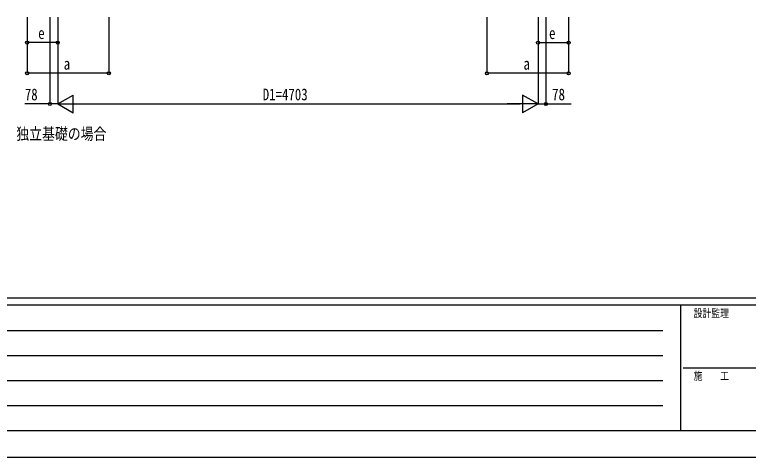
# Model space of a CAD drawing. Units: millimetres, scale not verified. Extents: x -14718 to 14718, y -10395 to 10395.
# Drawn here: x -11090 to -3905, y -10395 to -6064 of the extents above; entities that cross this region are included whole.
import ezdxf
from ezdxf.enums import TextEntityAlignment as Align

# ---------------------------------------------------------------- set-up
doc = ezdxf.new("R2010")
doc.units = ezdxf.units.MM
doc.header["$LTSCALE"] = 50
for name, color, linetype in [('0-2_USER1', 3, 'Continuous'), ('0-6_YKK_D', 6, 'Continuous'), ('0-7_YKK_ZWAK', 7, 'Continuous')]:
    doc.layers.add(name, color=color, linetype=linetype)
doc.styles.add('ＭＳ ゴシック', font='')
doc.styles.get('ＭＳ ゴシック').set_extended_font_data('MS Gothic')

msp = doc.modelspace()

# ---------------------------------------------------------------- linework, layer by layer
at = {"layer": '0-6_YKK_D'}
for p, q in [((-10967.43, -6087.65), (-10967.43, -6638.5)), ((-10967.43, -6087.65), (-10967.43, -6338.5)), ((-10745.18, -6087.5), (-10745.18, -6938.5)), ((-10667.43, -6087.5), (-10667.43, -6938.5)), ((-10667.43, -6087.5), (-10667.43, -6938.5)), ((-10167.43, -6087.65), (-10167.43, -6638.5)), ((-6464.42, -6087.65), (-6464.42, -6638.5)), ((-5964.42, -6087.5), (-5964.42, -6938.5)), ((-5964.42, -6087.5), (-5964.42, -6938.5)), ((-5886.67, -6087.5), (-5886.67, -6938.5)), ((-5664.42, -6087.65), (-5664.42, -6638.5)), ((-5664.17, -6087.65), (-5664.17, -6338.5)), ((-10667.43, -6139.02), (-10667.43, -6338.5)), ((-5964.17, -6139.02), (-5964.17, -6338.5)), ((-10667.43, -6337.5), (-10967.43, -6337.5)), ((-5964.17, -6337.5), (-5664.17, -6337.5)), ((-10167.43, -6637.5), (-10967.43, -6637.5)), ((-5664.42, -6637.5), (-6464.42, -6637.5)), ((-10667.43, -6937.5), (-10515.88, -6850)), ((-10515.88, -7025), (-10515.88, -6850)), ((-5964.42, -6937.5), (-6115.98, -6850)), ((-6115.98, -6850), (-6115.98, -7025)), ((-10667.43, -6937.5), (-10515.88, -7025)), ((-10667.43, -6937.5), (-10364.32, -6937.5)), ((-10492.43, -6937.5), (-6139.42, -6937.5)), ((-5964.42, -6937.5), (-6267.53, -6937.5)), ((-5964.42, -6937.5), (-6115.98, -7025))]:
    msp.add_line(p, q, dxfattribs=at)
for points in [[(-10667.43, -6937.5), (-10745.18, -6937.5), (-10991.48, -6937.5)], [(-5964.42, -6937.5), (-5886.67, -6937.5), (-5640.37, -6937.5)]]:
    msp.add_lwpolyline(points, dxfattribs=at)
for centre in [(-10967.43, -6337.5), (-10667.43, -6337.5), (-5964.17, -6337.5), (-5664.17, -6337.5), (-10967.43, -6637.5), (-10167.43, -6637.5), (-6464.42, -6637.5), (-5664.42, -6637.5), (-10745.18, -6937.5), (-5886.67, -6937.5)]:
    msp.add_circle(centre, 14.88, dxfattribs=at)
at = {"layer": '0-7_YKK_ZWAK'}
for p, q in [((13632.57, -8837.5), (-13667.43, -8837.5)), ((-4567.43, -8907.5), (-13667.43, -8907.5)), ((-4567.43, -8907.5), (-4567.43, -10132.5)), ((-17.43, -8907.5), (-4567.43, -8907.5)), ((-13518.68, -9152.5), (-4742.43, -9152.5)), ((-13518.68, -9397.5), (-4742.43, -9397.5)), ((-4541.18, -9520), (-17.43, -9520)), ((-13518.68, -9642.5), (-4742.43, -9642.5)), ((-13518.68, -9887.5), (-4742.43, -9887.5)), ((-13667.43, -10132.5), (-4567.43, -10132.5)), ((-4567.43, -10132.5), (-17.43, -10132.5))]:
    msp.add_line(p, q, dxfattribs=at)
msp.add_lwpolyline([(-14717.5, -10395), (14717.5, -10395), (14717.5, 10395), (-14717.5, 10395)], close=True, dxfattribs=at)

# ---------------------------------------------------------------- texts
at = {"layer": '0-2_USER1', "style": 'ＭＳ ゴシック', "width": 0.8}
msp.add_text('独立基礎の場合', height=115.5, dxfattribs=at).set_placement((-11073.5, -7321.5), align=Align.BOTTOM_LEFT)
at = {"layer": '0-6_YKK_D', "style": 'ＭＳ ゴシック', "width": 0.8}
for s, p in [('e', (-10859.43, -6336.5)), ('e', (-5856.17, -6336.5)), ('a', (-10609.43, -6636.5)), ('a', (-6106.42, -6636.5)), ('78', (-10990.48, -6936.5)), ('D1=4703', (-8660.33, -6936.5)), ('78', (-5826.17, -6936.5))]:
    msp.add_text(s, height=115.5, dxfattribs=at).set_placement(p, align=Align.BOTTOM_LEFT)
at = {"layer": '0-7_YKK_ZWAK', "style": 'ＭＳ ゴシック', "width": 0.8}
for s, p in [('設計監理', (-4439.1, -9047.5)), ('施\u3000\u3000工', (-4439.1, -9660))]:
    msp.add_text(s, height=76.98, dxfattribs=at).set_placement(p, align=Align.BOTTOM_LEFT)

doc.saveas('drawing.dxf')
